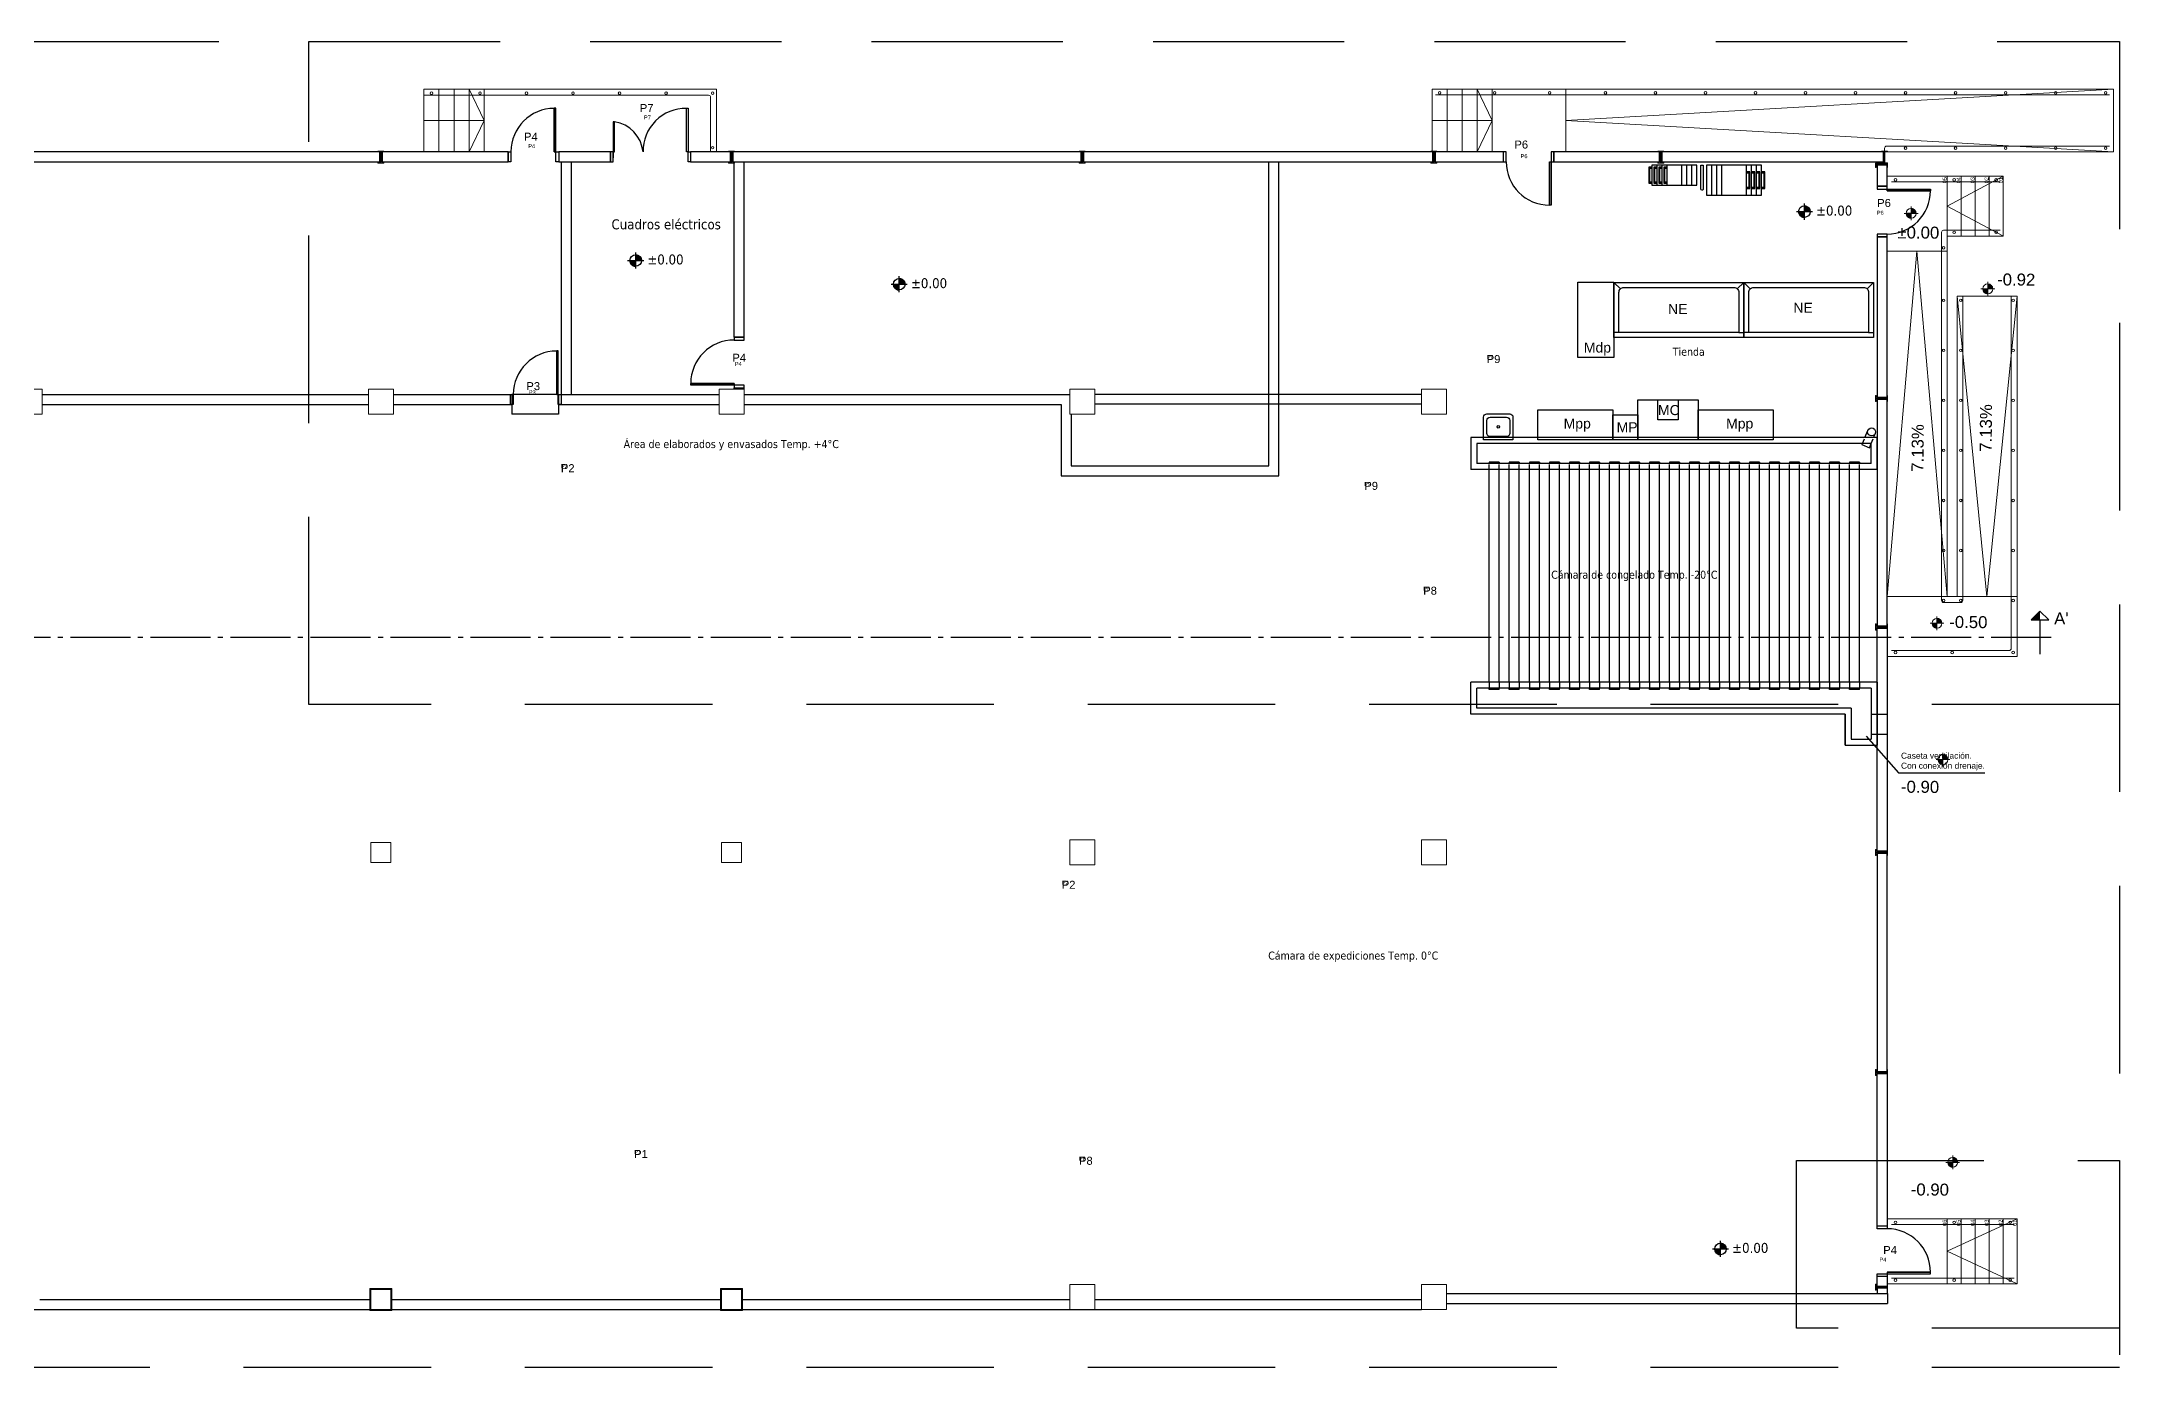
# Model space of a CAD drawing. Header units: metres. Extents: x 335 to 416, y -99 to 49.
# Drawn here: x 374.46 to 416, y -98.77 to -72.27 of the extents above; entities that cross this region are included whole.
import ezdxf

# ---------------------------------------------------------------- set-up
doc = ezdxf.new("R2010")
doc.units = ezdxf.units.M
for name, pattern in [('ACAD_ISO04W100', [30, 24, -3, 0, -3]), ('CONTINUA', [0]), ('HIDDEN', [0.375, 0.25, -0.125]), ('RAYITAS', [0.375, 0.25, -0.125])]:
    doc.linetypes.add(name, pattern=pattern)
for name, color, linetype in [('00.02 TEXTO 2', 8, 'Continuous'), ('00.03 EJES SECCIONES', 2, 'Continuous'), ('05.01 TABIQUERÍA', 8, 'Continuous'), ('05.01 TABIQUERÍA EXISTENTE', 8, 'Continuous'), ('05.01 TABIQUERÍA EXISTENTE A ELIMINAR', 8, 'Continuous'), ('05.02 CERRAMIENTOS ALVEOLARES', 8, 'Continuous'), ('05.02 CERRAMIENTOS BLOQUES', 7, 'Continuous'), ('06.02 PAV ventilacion cámara frio', 7, 'Continuous'), ('07.01 CARPINTERIA', 253, 'Continuous'), ('07.01 CARPINTERIA MEMORIA 1_100', 5, 'Continuous'), ('07.01 CARPINTERIA MEMORIA 1_50', 5, 'Continuous'), ('07.01 CARPINTERIA PANEL MEMORIA 1_100', 150, 'Continuous'), ('07.01 CARPINTERIA PANEL MEMORIA 1_50', 5, 'Continuous'), ('10.02 MOBILIARIO', 4, 'Continuous'), ('10.02 MOBILIARIO TEXTOS', 3, 'Continuous'), ('10.02 SANITARIO', 4, 'Continuous')]:
    doc.layers.add(name, color=color, linetype=linetype)
for name, color, linetype, lineweight in [('01.01 URB. TEXTOS', 5, 'Continuous', 5), ('01.01 URB_RAMPAS', 8, 'Continuous', 5), ('01.01 URBANIZACIÓN', 8, 'Continuous', 5), ('04.01 PILARES', 7, 'Continuous', 5), ('04.01 PILARES EXISTENTE', 7, 'Continuous', 5), ('04.01 PILARES EXISTENTE REFUERZO', 7, 'Continuous', 5)]:
    doc.layers.add(name, color=color, linetype=linetype, lineweight=lineweight)
doc.layers.add('99_NO_IMPRIME', color=7, linetype='Continuous', plot=False)
doc.styles.add('Civilport', font='tahoma.ttf')
doc.styles.get("Standard").update_dxf_attribs({"font": 'arial.ttf'})

# ---------------------------------------------------------------- blocks, each defined once
blk = doc.blocks.new('0ipe0240')
at = {"ltscale": 0.009}
for p, q in [((-0.06, 0.1102), (-0.06, 0.12)), ((-0.06, 0.12), (0.06, 0.12)), ((-0.06, 0.1102), (-0.0151, 0.1102)), ((-0.0031, -0.0982), (-0.0031, 0.0982)), ((-0.0031, 0), (0.0031, 0)), ((0.0031, -0.0982), (0.0031, 0.0982)), ((0.06, 0.1102), (0.0151, 0.1102)), ((0.06, 0.12), (0.06, 0.1102)), ((-0.0151, -0.1102), (-0.06, -0.1102)), ((-0.06, -0.12), (-0.06, -0.1102)), ((0.06, -0.12), (-0.06, -0.12)), ((0.0151, -0.1102), (0.06, -0.1102)), ((0.06, -0.1102), (0.06, -0.12))]:
    blk.add_line(p, q, dxfattribs=at)
for centre, start, end in [((-0.0151, 0.0982), 0, 90), ((0.0151, 0.0982), 90, 180), ((-0.0151, -0.0982), 270, 0), ((0.0151, -0.0982), 180, 270)]:
    blk.add_arc(centre, 0.012, start, end, dxfattribs=at)
blk = doc.blocks.new('0upn0240')
at = {"ltscale": 0.009}
blk.add_line((0, 0), (0.01, 0), dxfattribs=at)
blk.add_lwpolyline([(0, -0.12), (0.085, -0.12), (0.085, -0.118, 0.377869), (0.079, -0.112), (0.021, -0.104, -0.377869), (0.01, -0.091), (0.01, 0.091, -0.377869), (0.021, 0.104), (0.079, 0.112, 0.377869), (0.085, 0.118), (0.085, 0.12), (0, 0.12)], format="xyb", close=True)
blk = doc.blocks.new('*X47')
at = {"color": 0}
for p, q in [((52.73, 222.94), (52.81, 222.94)), ((52.73, 222.94), (52.79, 222.94)), ((52.73, 222.94), (52.76, 222.94)), ((52.73, 222.93), (52.84, 222.93)), ((52.73, 222.93), (52.83, 222.93)), ((52.73, 222.93), (52.82, 222.93)), ((52.73, 222.92), (52.86, 222.92)), ((52.73, 222.92), (52.85, 222.92)), ((52.73, 222.91), (52.88, 222.91)), ((52.73, 222.91), (52.87, 222.91)), ((52.73, 222.91), (52.87, 222.91)), ((52.73, 222.9), (52.9, 222.9)), ((52.73, 222.9), (52.89, 222.9)), ((52.73, 222.9), (52.89, 222.9)), ((52.73, 222.89), (52.91, 222.89)), ((52.73, 222.89), (52.9, 222.89)), ((52.73, 222.88), (52.92, 222.88)), ((52.73, 222.88), (52.92, 222.88)), ((52.73, 222.88), (52.92, 222.88)), ((52.73, 222.87), (52.94, 222.87)), ((52.73, 222.87), (52.93, 222.87)), ((52.73, 222.87), (52.93, 222.87)), ((52.73, 222.86), (52.95, 222.86)), ((52.73, 222.86), (52.94, 222.86)), ((52.73, 222.85), (52.96, 222.85)), ((52.73, 222.85), (52.95, 222.85)), ((52.73, 222.85), (52.95, 222.85)), ((52.73, 222.84), (52.97, 222.84)), ((52.73, 222.84), (52.96, 222.84)), ((52.73, 222.84), (52.96, 222.84)), ((52.73, 222.83), (52.97, 222.83)), ((52.73, 222.83), (52.97, 222.83)), ((52.73, 222.82), (52.98, 222.82)), ((52.73, 222.82), (52.98, 222.82)), ((52.73, 222.82), (52.97, 222.82)), ((52.73, 222.81), (52.99, 222.81)), ((52.73, 222.81), (52.98, 222.81)), ((52.73, 222.81), (52.98, 222.81)), ((52.73, 222.8), (52.99, 222.8)), ((52.73, 222.8), (52.99, 222.8)), ((52.73, 222.79), (52.99, 222.79)), ((52.73, 222.79), (53, 222.79)), ((52.73, 222.79), (53, 222.79)), ((52.73, 222.78), (53, 222.78)), ((52.73, 222.78), (53, 222.78)), ((52.73, 222.78), (53, 222.78)), ((52.73, 222.77), (53.01, 222.77)), ((52.73, 222.77), (53.01, 222.77)), ((52.73, 222.76), (53.01, 222.76)), ((52.73, 222.76), (53.01, 222.76)), ((52.73, 222.76), (53.01, 222.76)), ((52.73, 222.75), (53.01, 222.75)), ((52.73, 222.75), (53.01, 222.75)), ((52.73, 222.75), (53.02, 222.75)), ((52.73, 222.74), (53.02, 222.74)), ((52.73, 222.74), (53.02, 222.74)), ((52.73, 222.74), (53.02, 222.74)), ((52.73, 222.73), (53.02, 222.73)), ((52.73, 222.73), (53.02, 222.73)), ((52.73, 222.72), (53.02, 222.72)), ((52.73, 222.72), (53.02, 222.72)), ((52.73, 222.72), (53.02, 222.72)), ((52.73, 222.71), (53.03, 222.71)), ((52.73, 222.71), (53.03, 222.71)), ((52.73, 222.71), (53.03, 222.71)), ((52.73, 222.7), (53.03, 222.7)), ((52.73, 222.7), (53.03, 222.7)), ((52.73, 222.69), (53.03, 222.69)), ((52.73, 222.69), (53.03, 222.69)), ((52.73, 222.69), (53.03, 222.69)), ((52.73, 222.68), (53.03, 222.68)), ((52.73, 222.68), (53.03, 222.68)), ((52.73, 222.68), (53.03, 222.68)), ((52.73, 222.67), (53.03, 222.67)), ((52.73, 222.67), (53.03, 222.67)), ((52.73, 222.66), (53.03, 222.66)), ((52.73, 222.66), (53.03, 222.66)), ((52.73, 222.66), (53.03, 222.66)), ((52.73, 222.65), (53.03, 222.65)), ((52.73, 222.65), (53.03, 222.65))]:
    blk.add_line(p, q, dxfattribs=at)
blk = doc.blocks.new('*X48')
at = {"color": 0}
for p, q in [((52.43, 222.65), (52.73, 222.65)), ((52.43, 222.64), (52.73, 222.64)), ((52.43, 222.64), (52.73, 222.64)), ((52.43, 222.63), (52.73, 222.63)), ((52.43, 222.63), (52.73, 222.63)), ((52.43, 222.63), (52.73, 222.63)), ((52.43, 222.62), (52.73, 222.62)), ((52.43, 222.62), (52.73, 222.62)), ((52.43, 222.62), (52.73, 222.62)), ((52.43, 222.61), (52.73, 222.61)), ((52.44, 222.61), (52.73, 222.61)), ((52.44, 222.6), (52.73, 222.6)), ((52.44, 222.6), (52.73, 222.6)), ((52.44, 222.6), (52.73, 222.6)), ((52.44, 222.59), (52.73, 222.59)), ((52.44, 222.59), (52.73, 222.59)), ((52.44, 222.59), (52.73, 222.59)), ((52.44, 222.58), (52.73, 222.58)), ((52.44, 222.58), (52.73, 222.58)), ((52.44, 222.57), (52.73, 222.57)), ((52.44, 222.57), (52.73, 222.57)), ((52.44, 222.57), (52.73, 222.57)), ((52.44, 222.56), (52.73, 222.56)), ((52.45, 222.56), (52.73, 222.56)), ((52.45, 222.56), (52.73, 222.56)), ((52.45, 222.55), (52.73, 222.55)), ((52.45, 222.55), (52.73, 222.55)), ((52.45, 222.54), (52.73, 222.54)), ((52.45, 222.54), (52.73, 222.54)), ((52.45, 222.54), (52.73, 222.54)), ((52.46, 222.53), (52.73, 222.53)), ((52.46, 222.53), (52.73, 222.53)), ((52.46, 222.53), (52.73, 222.53)), ((52.46, 222.52), (52.73, 222.52)), ((52.46, 222.52), (52.73, 222.52)), ((52.46, 222.51), (52.73, 222.51)), ((52.47, 222.51), (52.73, 222.51)), ((52.47, 222.51), (52.73, 222.51)), ((52.47, 222.5), (52.73, 222.5)), ((52.47, 222.5), (52.73, 222.5)), ((52.47, 222.5), (52.73, 222.5)), ((52.48, 222.49), (52.73, 222.49)), ((52.48, 222.49), (52.73, 222.49)), ((52.48, 222.48), (52.73, 222.48)), ((52.48, 222.48), (52.73, 222.48)), ((52.49, 222.48), (52.73, 222.48)), ((52.49, 222.47), (52.73, 222.47)), ((52.49, 222.47), (52.73, 222.47)), ((52.49, 222.47), (52.73, 222.47)), ((52.5, 222.46), (52.73, 222.46)), ((52.5, 222.46), (52.73, 222.46)), ((52.5, 222.45), (52.73, 222.45)), ((52.51, 222.45), (52.73, 222.45)), ((52.51, 222.45), (52.73, 222.45)), ((52.51, 222.44), (52.73, 222.44)), ((52.52, 222.44), (52.73, 222.44)), ((52.52, 222.44), (52.73, 222.44)), ((52.52, 222.43), (52.73, 222.43)), ((52.53, 222.43), (52.73, 222.43)), ((52.53, 222.42), (52.73, 222.42)), ((52.54, 222.42), (52.73, 222.42)), ((52.54, 222.42), (52.73, 222.42)), ((52.55, 222.41), (52.73, 222.41)), ((52.55, 222.41), (52.73, 222.41)), ((52.56, 222.41), (52.73, 222.41)), ((52.56, 222.4), (52.73, 222.4)), ((52.57, 222.4), (52.73, 222.4)), ((52.57, 222.39), (52.73, 222.39)), ((52.58, 222.39), (52.73, 222.39)), ((52.58, 222.39), (52.73, 222.39)), ((52.59, 222.38), (52.73, 222.38)), ((52.6, 222.38), (52.73, 222.38)), ((52.61, 222.38), (52.73, 222.38)), ((52.61, 222.37), (52.73, 222.37)), ((52.62, 222.37), (52.73, 222.37)), ((52.63, 222.36), (52.73, 222.36)), ((52.64, 222.36), (52.73, 222.36)), ((52.66, 222.36), (52.73, 222.36)), ((52.67, 222.35), (52.73, 222.35)), ((52.7, 222.35), (52.73, 222.35))]:
    blk.add_line(p, q, dxfattribs=at)
blk = doc.blocks.new('1VAR050')
at = {"color": 5}
for p, q in [((-0.092, 0), (0.092, 0)), ((0, -0.092), (0, 0.092))]:
    blk.add_line(p, q, dxfattribs=at)
at = {"color": 4}
blk.add_circle((0, 0), 0.0659, dxfattribs=at)
at = {"color": 4, "xscale": 0.2196586506528888, "yscale": 0.2196586506528888, "zscale": 0.2196586506528888}
for name in ['*X47', '*X48']:
    blk.add_blockref(name, (-11.583, -48.906), dxfattribs=at)
blk = doc.blocks.new('nevera expositor')
at = {"ltscale": 0.01}
for p, q in [((4459.302, -981.954), (4459.172, -981.825)), ((4461.639, -981.954), (4461.768, -981.825)), ((4459.272, -982.828), (4459.172, -982.828)), ((4461.668, -982.828), (4461.768, -982.828))]:
    blk.add_line(p, q, dxfattribs=at)
blk.add_lwpolyline([(4459.172, -981.825), (4461.768, -981.825), (4461.768, -982.928), (4459.172, -982.928)], close=True, dxfattribs=at)
blk.add_lwpolyline([(4459.372, -981.925), (4461.568, -981.925, -0.414214), (4461.668, -982.025), (4461.668, -982.828), (4459.272, -982.828), (4459.272, -982.025, -0.414214)], format="xyb", close=True, dxfattribs=at)
blk = doc.blocks.new('lavabo tienda')
for points in [[(4414.493, -959.953), (4414.493, -959.498, -0.414214), (4414.558, -959.433), (4415.013, -959.433, -0.414214), (4415.078, -959.498), (4415.078, -959.953)], [(4414.558, -959.823), (4414.558, -959.563, -0.414214), (4414.623, -959.498), (4414.948, -959.498, -0.414214), (4415.013, -959.563), (4415.013, -959.823, -0.414214), (4414.948, -959.888), (4414.623, -959.888, -0.414214)]]:
    blk.add_lwpolyline(points, format="xyb", close=True)
at = {"ltscale": 0.01}
blk.add_circle((4414.786, -959.693), 0.026, dxfattribs=at)
blk = doc.blocks.new('FLECHA_EJES')
at = {"layer": '00.03 EJES SECCIONES', "linetype": 'ACAD_ISO04W100', "ltscale": 0.05}
for p, q in [((-0.174, 0.341), (0, 0.515)), ((0, 0.515), (0.174, 0.341)), ((-0.174, 0.341), (0.174, 0.341)), ((0, 0.341), (0, -0.341))]:
    blk.add_line(p, q, dxfattribs=at)
blk.add_solid([(-0.174, 0.341), (0, 0.341), (0, 0.515)], dxfattribs=at)

msp = doc.modelspace()

# ---------------------------------------------------------------- linework, layer by layer
at = {"layer": '00.03 EJES SECCIONES', "linetype": 'ACAD_ISO04W100', "ltscale": 0.05}
msp.add_lwpolyline([(335.04, -84.173), (414.755, -84.173)], dxfattribs=at)
at = {"layer": '01.01 URB_RAMPAS'}
for p, q in [((382.109, -73.223), (382.109, -74.473)), ((382.109, -73.223), (387.959, -73.223)), ((382.409, -73.223), (382.409, -74.473)), ((382.709, -73.223), (382.709, -74.473)), ((383.009, -73.223), (383.009, -74.473)), ((383.309, -73.223), (383.309, -74.473)), ((387.959, -74.473), (387.959, -73.223)), ((402.262, -73.223), (402.262, -74.463)), ((402.262, -73.223), (404.662, -73.223)), ((402.562, -73.223), (402.562, -74.473)), ((402.862, -73.223), (402.862, -74.473)), ((403.162, -73.223), (403.162, -74.473)), ((403.462, -73.223), (403.462, -74.473)), ((415.885, -73.223), (404.662, -73.223)), ((415.885, -74.473), (415.885, -73.223)), ((411.359, -74.963), (413.679, -74.963)), ((412.559, -74.963), (412.559, -76.163)), ((412.559, -75.563), (413.679, -74.963)), ((412.839, -74.963), (412.839, -76.163)), ((413.119, -74.963), (413.119, -76.163)), ((413.399, -74.963), (413.399, -76.163)), ((413.679, -74.963), (413.679, -76.155)), ((412.559, -75.563), (413.671, -76.155)), ((412.559, -76.163), (413.671, -76.163)), ((412.559, -76.463), (412.559, -76.163)), ((411.359, -76.463), (412.551, -76.463)), ((411.955, -76.463), (411.359, -83.363)), ((412.559, -83.363), (411.955, -76.463)), ((412.559, -76.471), (412.559, -83.363)), ((412.759, -77.363), (413.959, -77.363)), ((412.759, -77.363), (412.759, -83.363)), ((413.355, -83.363), (412.759, -77.363)), ((413.959, -77.363), (413.355, -83.363)), ((413.959, -77.363), (413.959, -84.563)), ((411.359, -83.363), (412.559, -83.363)), ((412.559, -83.363), (412.759, -83.363)), ((412.759, -83.363), (413.959, -83.363)), ((411.359, -84.563), (413.959, -84.563)), ((413.959, -95.802), (411.359, -95.802)), ((412.559, -97.102), (412.559, -95.802)), ((412.559, -96.452), (413.959, -95.802)), ((412.839, -97.102), (412.839, -95.802)), ((413.119, -97.102), (413.119, -95.802)), ((413.399, -97.102), (413.399, -95.802)), ((413.679, -97.102), (413.679, -95.802)), ((413.959, -97.102), (413.959, -95.802)), ((412.559, -96.452), (413.959, -97.102)), ((413.959, -97.102), (411.359, -97.102))]:
    msp.add_line(p, q, dxfattribs=at)
for points in [[(382.109, -73.848), (383.309, -73.848), (383.009, -73.223)], [(402.262, -73.848), (403.462, -73.848), (403.162, -73.223)], [(404.935, -74.473), (404.935, -73.223)], [(415.885, -73.223), (404.935, -73.848), (415.885, -74.473)], [(382.109, -73.848), (383.309, -73.848), (383.009, -74.473)], [(402.262, -73.848), (403.462, -73.848), (403.162, -74.473)], [(411.349, -74.473), (415.885, -74.473)]]:
    msp.add_lwpolyline(points, dxfattribs=at)
msp.add_lwpolyline([(415.885, -74.473), (415.885, -74.473)], close=True, dxfattribs=at)
for centre, start, end in [((413.671, -76.155), 270, 0.0001), ((412.551, -76.471), 0, 90)]:
    msp.add_arc(centre, 0.008, start, end, dxfattribs=at)
at = {"layer": '01.01 URBANIZACIÓN'}
msp.add_line((412.559, -76.163), (412.839, -76.163), dxfattribs=at)
for points in [[(382.109, -73.343), (387.799, -73.343, -0.414214), (387.839, -73.383), (387.839, -74.473)], [(411.309, -74.463), (411.309, -74.401, -0.414214), (411.349, -74.361), (415.807, -74.361)], [(413.619, -76.043), (412.487, -76.043, 0.414214), (412.447, -76.083), (412.447, -83.443, 0.414214), (412.487, -83.483), (412.831, -83.483, 0.414214), (412.871, -83.443), (412.871, -77.363)], [(411.447, -84.443), (413.799, -84.443, 0.414214), (413.839, -84.403), (413.839, -77.363)]]:
    msp.add_lwpolyline(points, format="xyb", dxfattribs=at)
for points in [[(402.332, -73.335), (415.807, -73.335)], [(411.447, -75.075), (413.619, -75.075)], [(411.447, -95.914), (413.899, -95.914)], [(411.447, -96.99), (413.899, -96.99)]]:
    msp.add_lwpolyline(points, dxfattribs=at)
for centre in [(382.259, -73.303), (383.229, -73.303), (384.159, -73.303), (385.089, -73.303), (386.019, -73.303), (386.949, -73.303), (387.879, -73.303), (402.412, -73.295), (403.512, -73.295), (404.612, -73.295), (405.727, -73.295), (406.727, -73.295), (407.727, -73.295), (408.727, -73.295), (409.727, -73.295), (410.727, -73.295), (411.727, -73.295), (412.727, -73.295), (413.727, -73.295), (414.727, -73.295), (415.727, -73.295), (387.879, -74.393), (411.727, -74.401), (412.727, -74.401), (413.727, -74.401), (414.727, -74.401), (415.727, -74.401), (411.527, -75.035), (412.699, -75.035), (413.539, -75.035), (412.487, -76.393), (412.699, -76.083), (413.539, -76.083), (412.487, -77.443), (412.831, -77.443), (413.879, -77.443), (412.487, -78.443), (412.831, -78.443), (413.879, -78.443), (412.487, -79.443), (412.831, -79.443), (413.879, -79.443), (412.487, -80.443), (412.831, -80.443), (413.879, -80.443), (412.487, -81.443), (412.831, -81.443), (413.879, -81.443), (412.487, -82.443), (412.831, -82.443), (413.879, -82.443), (412.487, -83.443), (412.831, -83.443), (413.879, -83.443), (411.527, -84.483), (412.659, -84.483), (413.879, -84.483), (411.527, -95.874), (412.699, -95.874), (413.819, -95.874), (411.527, -97.03), (412.699, -97.03), (413.819, -97.03)]:
    msp.add_circle(centre, 0.025, dxfattribs=at)
at = {"layer": '04.01 PILARES EXISTENTE'}
for points in [[(373.979, -79.218), (374.479, -79.218), (374.479, -79.718), (373.979, -79.718)], [(380.999, -79.218), (381.499, -79.218), (381.499, -79.718), (380.999, -79.718)], [(388.009, -79.218), (388.509, -79.218), (388.509, -79.718), (388.009, -79.718)], [(388.009, -79.218), (388.509, -79.218), (388.509, -79.718), (388.009, -79.718)], [(388.009, -79.218), (388.509, -79.218), (388.509, -79.718), (388.009, -79.718)], [(395.019, -79.218), (395.519, -79.218), (395.519, -79.718), (395.019, -79.718)], [(402.049, -79.218), (402.549, -79.218), (402.549, -79.718), (402.049, -79.718)], [(381.049, -88.278), (381.449, -88.278), (381.449, -88.678), (381.049, -88.678)], [(388.059, -88.278), (388.459, -88.278), (388.459, -88.678), (388.059, -88.678)], [(402.049, -88.228), (402.549, -88.228), (402.549, -88.728), (402.049, -88.728)], [(395.019, -97.118), (395.519, -97.118), (395.519, -97.618), (395.019, -97.618)], [(402.049, -97.118), (402.549, -97.118), (402.549, -97.618), (402.049, -97.618)], [(381.049, -97.218), (381.449, -97.218), (381.449, -97.618), (381.049, -97.618)], [(388.059, -97.218), (388.459, -97.218), (388.459, -97.618), (388.059, -97.618)]]:
    msp.add_lwpolyline(points, close=True, dxfattribs=at)
msp.add_lwpolyline([(395.019, -88.728), (395.019, -88.228), (395.519, -88.228), (395.519, -88.728), (395.019, -88.728)], dxfattribs=at)
at = {"layer": '04.01 PILARES EXISTENTE REFUERZO'}
for points in [[(381.029, -97.198), (381.469, -97.198), (381.469, -97.638), (381.029, -97.638)], [(388.039, -97.198), (388.479, -97.198), (388.479, -97.638), (388.039, -97.638)], [(381.039, -97.208), (381.459, -97.208), (381.459, -97.628), (381.039, -97.628)], [(388.049, -97.208), (388.469, -97.208), (388.469, -97.628), (388.049, -97.628)]]:
    msp.add_lwpolyline(points, close=True, dxfattribs=at)
at = {"layer": '05.01 TABIQUERÍA'}
for p, q in [((384.859, -79.323), (384.859, -74.673)), ((385.059, -79.323), (385.059, -74.673)), ((388.309, -78.181), (388.309, -74.703)), ((388.509, -78.181), (388.509, -74.673)), ((398.998, -80.754), (398.998, -74.673)), ((399.198, -80.954), (399.198, -74.673)), ((388.309, -79.218), (388.309, -79.192)), ((388.509, -79.218), (388.509, -79.192)), ((394.849, -79.523), (394.849, -80.954)), ((395.049, -79.718), (395.049, -80.754)), ((394.849, -80.954), (399.198, -80.954)), ((394.849, -80.954), (399.198, -80.954)), ((395.049, -80.754), (398.998, -80.754))]:
    msp.add_line(p, q, dxfattribs=at)
at = {"layer": '05.01 TABIQUERÍA EXISTENTE'}
for p, q in [((374.479, -79.323), (380.999, -79.323)), ((381.499, -79.323), (383.865, -79.323)), ((384.798, -79.323), (388.009, -79.323)), ((388.509, -79.323), (395.019, -79.323)), ((374.479, -79.523), (380.999, -79.523)), ((381.499, -79.523), (383.865, -79.523)), ((384.798, -79.523), (388.009, -79.523)), ((388.509, -79.523), (394.849, -79.523)), ((374.429, -97.418), (381.049, -97.418)), ((381.449, -97.418), (388.059, -97.418)), ((388.459, -97.418), (395.019, -97.418)), ((402.549, -97.293), (411.369, -97.293)), ((402.549, -97.493), (411.369, -97.493)), ((411.369, -97.293), (411.369, -97.493)), ((360.489, -97.618), (395.019, -97.618))]:
    msp.add_line(p, q, dxfattribs=at)
at = {"layer": '05.01 TABIQUERÍA EXISTENTE A ELIMINAR'}
for p, q in [((383.865, -79.318), (383.865, -79.718)), ((383.865, -79.318), (384.798, -79.318)), ((384.798, -79.318), (384.798, -79.718)), ((395.519, -79.318), (402.049, -79.318)), ((384.798, -79.718), (383.865, -79.718)), ((402.049, -79.518), (395.519, -79.518)), ((395.519, -97.418), (402.049, -97.418)), ((395.019, -97.618), (402.049, -97.618))]:
    msp.add_line(p, q, dxfattribs=at)
at = {"layer": '05.02 CERRAMIENTOS ALVEOLARES'}
for p, q in [((403.686, -74.473), (403.686, -74.673)), ((404.697, -74.473), (404.697, -74.675)), ((411.159, -97.183), (411.159, -97.293)), ((411.359, -97.183), (411.359, -97.293))]:
    msp.add_line(p, q, dxfattribs=at)
for points in [[(381.226, -74.473), (374.251, -74.473), (374.251, -74.673), (381.226, -74.673)], [(385.838, -74.473), (384.803, -74.473), (384.803, -74.673), (385.838, -74.673)], [(387.438, -74.473), (387.438, -74.673), (388.236, -74.673), (388.236, -74.473)], [(395.246, -74.473), (388.281, -74.473), (388.281, -74.673), (395.246, -74.673)], [(402.276, -74.473), (395.291, -74.473), (395.291, -74.673), (402.276, -74.673)], [(411.286, -74.473), (406.856, -74.473), (406.856, -74.673), (411.286, -74.673)], [(411.359, -75.163), (411.359, -74.738), (411.159, -74.738), (411.159, -75.163)], [(411.359, -76.175), (411.159, -76.175), (411.159, -79.38), (411.359, -79.38)], [(411.159, -79.426), (411.159, -83.95), (411.359, -83.95), (411.359, -79.426)], [(411.159, -88.455), (411.159, -83.996), (411.359, -83.996), (411.359, -88.455)], [(411.159, -88.501), (411.159, -92.855), (411.359, -92.855), (411.359, -88.501)]]:
    msp.add_lwpolyline(points, close=True, dxfattribs=at)
for points in [[(383.791, -74.473), (381.276, -74.473), (381.276, -74.673), (383.791, -74.673)], [(383.791, -74.473), (383.791, -74.673)], [(383.791, -74.473), (383.791, -74.673)], [(403.686, -74.473), (402.321, -74.473), (402.321, -74.673), (403.686, -74.673)], [(404.697, -74.673), (406.811, -74.673), (406.811, -74.473), (404.697, -74.473)], [(388.309, -78.181), (388.509, -78.181)], [(388.309, -78.181), (388.509, -78.181)], [(411.159, -95.946), (411.159, -92.901), (411.359, -92.901), (411.359, -95.946)], [(411.359, -96.958), (411.359, -97.153), (411.159, -97.153), (411.159, -96.958)], [(411.159, -97.183), (411.359, -97.183)], [(411.159, -97.205), (411.159, -97.293)]]:
    msp.add_lwpolyline(points, dxfattribs=at)
at = {"layer": '05.02 CERRAMIENTOS BLOQUES'}
msp.add_line((388.309, -74.693), (388.309, -74.673), dxfattribs=at)
at = {"layer": '06.02 PAV ventilacion cámara frio'}
for p, q in [((410.916, -80.184), (410.975, -80.043)), ((411.089, -80.184), (411.123, -80.105)), ((410.856, -80.327), (410.865, -80.304)), ((410.856, -80.327), (411.003, -80.389)), ((411.003, -80.389), (411.039, -80.304)), ((411.039, -80.704), (411.039, -80.304)), ((411.039, -80.704), (411.039, -80.304)), ((411.159, -80.824), (411.159, -80.184)), ((411.159, -85.078), (411.159, -86.337)), ((411.039, -85.198), (411.039, -85.598)), ((410.519, -85.718), (410.519, -86.337)), ((410.639, -85.598), (410.639, -86.217)), ((411.039, -85.598), (411.039, -86.217)), ((411.039, -85.717), (411.359, -85.717)), ((410.519, -86.337), (411.159, -86.337)), ((410.639, -86.217), (411.039, -86.217)), ((411.039, -86.117), (411.359, -86.117))]:
    msp.add_line(p, q, dxfattribs=at)
at = {"layer": '06.02 PAV ventilacion cámara frio', "linetype": 'CONTINUA'}
for p, q in [((403.036, -80.184), (403.036, -80.824)), ((411.159, -80.184), (403.036, -80.184)), ((411.039, -80.304), (403.156, -80.304)), ((403.156, -80.304), (403.156, -80.704)), ((411.159, -80.824), (403.036, -80.824)), ((411.039, -80.704), (403.156, -80.704)), ((403.406, -80.679), (403.406, -80.704)), ((403.606, -80.679), (403.406, -80.679)), ((403.406, -85.078), (403.406, -80.824)), ((403.606, -80.679), (403.606, -80.704)), ((403.606, -85.078), (403.606, -80.824)), ((403.806, -80.679), (403.806, -80.704)), ((404.006, -80.679), (403.806, -80.679)), ((403.806, -85.078), (403.806, -80.824)), ((404.006, -80.679), (404.006, -80.704)), ((404.006, -85.078), (404.006, -80.824)), ((404.206, -80.679), (404.206, -80.704)), ((404.406, -80.679), (404.206, -80.679)), ((404.206, -85.078), (404.206, -80.824)), ((404.406, -80.679), (404.406, -80.704)), ((404.406, -85.078), (404.406, -80.824)), ((404.606, -80.679), (404.606, -80.704)), ((404.806, -80.679), (404.606, -80.679)), ((404.606, -85.078), (404.606, -80.824)), ((404.806, -80.679), (404.806, -80.704)), ((404.806, -85.078), (404.806, -80.824)), ((405.006, -80.679), (405.006, -80.704)), ((405.206, -80.679), (405.006, -80.679)), ((405.006, -85.078), (405.006, -80.824)), ((405.206, -80.679), (405.206, -80.704)), ((405.206, -85.078), (405.206, -80.824)), ((405.406, -80.679), (405.406, -80.704)), ((405.606, -80.679), (405.406, -80.679)), ((405.406, -85.078), (405.406, -80.824)), ((405.606, -80.679), (405.606, -80.704)), ((405.606, -85.078), (405.606, -80.824)), ((405.806, -80.679), (405.806, -80.704)), ((406.006, -80.679), (405.806, -80.679)), ((405.806, -85.078), (405.806, -80.824)), ((406.006, -80.679), (406.006, -80.704)), ((406.006, -85.078), (406.006, -80.824)), ((406.206, -80.679), (406.206, -80.704)), ((406.406, -80.679), (406.206, -80.679)), ((406.206, -85.078), (406.206, -80.824)), ((406.406, -80.679), (406.406, -80.704)), ((406.406, -85.078), (406.406, -80.824)), ((406.606, -80.679), (406.606, -80.704)), ((406.806, -80.679), (406.606, -80.679)), ((406.606, -85.078), (406.606, -80.824)), ((406.806, -80.679), (406.806, -80.704)), ((406.806, -85.078), (406.806, -80.824)), ((407.006, -80.679), (407.006, -80.704)), ((407.206, -80.679), (407.006, -80.679)), ((407.006, -85.078), (407.006, -80.824)), ((407.206, -80.679), (407.206, -80.704)), ((407.206, -85.078), (407.206, -80.824)), ((407.406, -80.679), (407.406, -80.704)), ((407.606, -80.679), (407.406, -80.679)), ((407.406, -85.078), (407.406, -80.824)), ((407.606, -80.679), (407.606, -80.704)), ((407.606, -85.078), (407.606, -80.824)), ((407.806, -80.679), (407.806, -80.704)), ((408.006, -80.679), (407.806, -80.679)), ((407.806, -85.078), (407.806, -80.824)), ((408.006, -80.679), (408.006, -80.704)), ((408.006, -85.078), (408.006, -80.824)), ((408.206, -80.679), (408.206, -80.704)), ((408.406, -80.679), (408.206, -80.679)), ((408.206, -85.078), (408.206, -80.824)), ((408.406, -80.679), (408.406, -80.704)), ((408.406, -85.078), (408.406, -80.824)), ((408.606, -80.679), (408.606, -80.704)), ((408.806, -80.679), (408.606, -80.679)), ((408.606, -85.078), (408.606, -80.824)), ((408.806, -80.679), (408.806, -80.704)), ((408.806, -85.078), (408.806, -80.824)), ((409.006, -80.679), (409.006, -80.704)), ((409.206, -80.679), (409.006, -80.679)), ((409.006, -85.078), (409.006, -80.824)), ((409.206, -80.679), (409.206, -80.704)), ((409.206, -85.078), (409.206, -80.824)), ((409.406, -80.679), (409.406, -80.704)), ((409.606, -80.679), (409.406, -80.679)), ((409.406, -85.078), (409.406, -80.824)), ((409.606, -80.679), (409.606, -80.704)), ((409.606, -85.078), (409.606, -80.824)), ((409.806, -80.679), (409.806, -80.704)), ((410.006, -80.679), (409.806, -80.679)), ((409.806, -85.078), (409.806, -80.824)), ((410.006, -80.679), (410.006, -80.704)), ((410.006, -85.078), (410.006, -80.824)), ((410.206, -80.679), (410.206, -80.704)), ((410.406, -80.679), (410.206, -80.679)), ((410.206, -85.078), (410.206, -80.824)), ((410.406, -80.679), (410.406, -80.704)), ((410.406, -85.078), (410.406, -80.824)), ((410.606, -80.679), (410.606, -80.704)), ((410.806, -80.679), (410.606, -80.679)), ((410.606, -85.078), (410.606, -80.824)), ((410.806, -80.679), (410.806, -80.704)), ((410.806, -85.078), (410.806, -80.824)), ((411.159, -85.078), (403.036, -85.078)), ((403.036, -85.718), (403.036, -85.078)), ((411.039, -85.198), (403.156, -85.198)), ((403.156, -85.598), (403.156, -85.198)), ((403.406, -85.223), (403.406, -85.198)), ((403.606, -85.223), (403.406, -85.223)), ((403.606, -85.223), (403.606, -85.198)), ((403.806, -85.223), (403.806, -85.198)), ((404.006, -85.223), (403.806, -85.223)), ((404.006, -85.223), (404.006, -85.198)), ((404.206, -85.223), (404.206, -85.198)), ((404.406, -85.223), (404.206, -85.223)), ((404.406, -85.223), (404.406, -85.198)), ((404.606, -85.223), (404.606, -85.198)), ((404.806, -85.223), (404.606, -85.223)), ((404.806, -85.223), (404.806, -85.198)), ((405.006, -85.223), (405.006, -85.198)), ((405.206, -85.223), (405.006, -85.223)), ((405.206, -85.223), (405.206, -85.198)), ((405.406, -85.223), (405.406, -85.198)), ((405.606, -85.223), (405.406, -85.223)), ((405.606, -85.223), (405.606, -85.198)), ((405.806, -85.223), (405.806, -85.198)), ((406.006, -85.223), (405.806, -85.223)), ((406.006, -85.223), (406.006, -85.198)), ((406.206, -85.223), (406.206, -85.198)), ((406.406, -85.223), (406.206, -85.223)), ((406.406, -85.223), (406.406, -85.198)), ((406.606, -85.223), (406.606, -85.198)), ((406.806, -85.223), (406.606, -85.223)), ((406.806, -85.223), (406.806, -85.198)), ((407.006, -85.223), (407.006, -85.198)), ((407.206, -85.223), (407.006, -85.223)), ((407.206, -85.223), (407.206, -85.198)), ((407.406, -85.223), (407.406, -85.198)), ((407.606, -85.223), (407.406, -85.223)), ((407.606, -85.223), (407.606, -85.198)), ((407.806, -85.223), (407.806, -85.198)), ((408.006, -85.223), (407.806, -85.223)), ((408.006, -85.223), (408.006, -85.198)), ((408.206, -85.223), (408.206, -85.198)), ((408.406, -85.223), (408.206, -85.223)), ((408.406, -85.223), (408.406, -85.198)), ((408.606, -85.223), (408.606, -85.198)), ((408.806, -85.223), (408.606, -85.223)), ((408.806, -85.223), (408.806, -85.198)), ((409.006, -85.223), (409.006, -85.198)), ((409.206, -85.223), (409.006, -85.223)), ((409.206, -85.223), (409.206, -85.198)), ((409.406, -85.223), (409.406, -85.198)), ((409.606, -85.223), (409.406, -85.223)), ((409.606, -85.223), (409.606, -85.198)), ((409.806, -85.223), (409.806, -85.198)), ((410.006, -85.223), (409.806, -85.223)), ((410.006, -85.223), (410.006, -85.198)), ((410.206, -85.223), (410.206, -85.198)), ((410.406, -85.223), (410.206, -85.223)), ((410.406, -85.223), (410.406, -85.198)), ((410.606, -85.223), (410.606, -85.198)), ((410.806, -85.223), (410.606, -85.223)), ((410.806, -85.223), (410.806, -85.198)), ((410.519, -85.718), (403.036, -85.718)), ((410.639, -85.598), (403.156, -85.598)), ((410.519, -86.337), (410.519, -85.718)), ((410.519, -86.337), (411.159, -86.337)), ((410.938, -86.157), (411.586, -86.888)), ((411.586, -86.888), (413.31, -86.888))]:
    msp.add_line(p, q, dxfattribs=at)
at = {"layer": '06.02 PAV ventilacion cámara frio', "linetype": 'RAYITAS', "ltscale": 0.1}
for p, q in [((410.865, -80.304), (410.916, -80.184)), ((411.039, -80.304), (411.089, -80.184)), ((403.406, -80.824), (403.406, -80.704)), ((403.606, -80.824), (403.606, -80.704)), ((403.806, -80.824), (403.806, -80.704)), ((404.006, -80.824), (404.006, -80.704)), ((404.206, -80.824), (404.206, -80.704)), ((404.406, -80.824), (404.406, -80.704)), ((404.606, -80.824), (404.606, -80.704)), ((404.806, -80.824), (404.806, -80.704)), ((405.006, -80.824), (405.006, -80.704)), ((405.206, -80.824), (405.206, -80.704)), ((405.406, -80.824), (405.406, -80.704)), ((405.606, -80.824), (405.606, -80.704)), ((405.806, -80.824), (405.806, -80.704)), ((406.006, -80.824), (406.006, -80.704)), ((406.206, -80.824), (406.206, -80.704)), ((406.406, -80.824), (406.406, -80.704)), ((406.606, -80.824), (406.606, -80.704)), ((406.806, -80.824), (406.806, -80.704)), ((407.006, -80.824), (407.006, -80.704)), ((407.206, -80.824), (407.206, -80.704)), ((407.406, -80.824), (407.406, -80.704)), ((407.606, -80.824), (407.606, -80.704)), ((407.806, -80.824), (407.806, -80.704)), ((408.006, -80.824), (408.006, -80.704)), ((408.206, -80.824), (408.206, -80.704)), ((408.406, -80.824), (408.406, -80.704)), ((408.606, -80.824), (408.606, -80.704)), ((408.806, -80.824), (408.806, -80.704)), ((409.006, -80.824), (409.006, -80.704)), ((409.206, -80.824), (409.206, -80.704)), ((409.406, -80.824), (409.406, -80.704)), ((409.606, -80.824), (409.606, -80.704)), ((409.806, -80.824), (409.806, -80.704)), ((410.006, -80.824), (410.006, -80.704)), ((410.206, -80.824), (410.206, -80.704)), ((410.406, -80.824), (410.406, -80.704)), ((410.606, -80.824), (410.606, -80.704)), ((410.806, -80.824), (410.806, -80.704)), ((403.406, -85.078), (403.406, -85.198)), ((403.606, -85.078), (403.606, -85.198)), ((403.806, -85.078), (403.806, -85.198)), ((404.006, -85.078), (404.006, -85.198)), ((404.206, -85.078), (404.206, -85.198)), ((404.406, -85.078), (404.406, -85.198)), ((404.606, -85.078), (404.606, -85.198)), ((404.806, -85.078), (404.806, -85.198)), ((405.006, -85.078), (405.006, -85.198)), ((405.206, -85.078), (405.206, -85.198)), ((405.406, -85.078), (405.406, -85.198)), ((405.606, -85.078), (405.606, -85.198)), ((405.806, -85.078), (405.806, -85.198)), ((406.006, -85.078), (406.006, -85.198)), ((406.206, -85.078), (406.206, -85.198)), ((406.406, -85.078), (406.406, -85.198)), ((406.606, -85.078), (406.606, -85.198)), ((406.806, -85.078), (406.806, -85.198)), ((407.006, -85.078), (407.006, -85.198)), ((407.206, -85.078), (407.206, -85.198)), ((407.406, -85.078), (407.406, -85.198)), ((407.606, -85.078), (407.606, -85.198)), ((407.806, -85.078), (407.806, -85.198)), ((408.006, -85.078), (408.006, -85.198)), ((408.206, -85.078), (408.206, -85.198)), ((408.406, -85.078), (408.406, -85.198)), ((408.606, -85.078), (408.606, -85.198)), ((408.806, -85.078), (408.806, -85.198)), ((409.006, -85.078), (409.006, -85.198)), ((409.206, -85.078), (409.206, -85.198)), ((409.406, -85.078), (409.406, -85.198)), ((409.606, -85.078), (409.606, -85.198)), ((409.806, -85.078), (409.806, -85.198)), ((410.006, -85.078), (410.006, -85.198)), ((410.206, -85.078), (410.206, -85.198)), ((410.406, -85.078), (410.406, -85.198)), ((410.606, -85.078), (410.606, -85.198)), ((410.806, -85.078), (410.806, -85.198))]:
    msp.add_line(p, q, dxfattribs=at)
at = {"layer": '06.02 PAV ventilacion cámara frio', "linetype": 'CONTINUA'}
msp.add_circle((411.049, -80.074), 0.08, dxfattribs=at)
at = {"layer": '07.01 CARPINTERIA'}
for p, q in [((384.714, -74.473), (384.714, -73.605)), ((385.888, -74.473), (385.888, -74.593)), ((386.488, -74.473), (386.488, -74.473)), ((386.488, -74.473), (386.488, -74.473)), ((404.609, -74.674), (404.609, -75.541)), ((411.36, -75.251), (412.227, -75.251)), ((384.762, -79.323), (384.762, -78.455)), ((388.309, -79.104), (387.441, -79.104)), ((411.359, -96.869), (412.226, -96.869))]:
    msp.add_line(p, q, dxfattribs=at)
for points in [[(384.747, -74.473), (384.747, -73.605), (384.714, -73.605), (384.714, -74.473)], [(385.888, -74.473), (385.918, -74.473), (385.918, -73.873), (385.888, -73.873)], [(383.847, -74.473), (383.847, -74.673), (383.791, -74.673), (383.791, -74.473)], [(384.803, -74.473), (384.803, -74.673), (384.747, -74.673), (384.747, -74.473)], [(403.742, -74.673), (403.742, -74.473), (403.686, -74.473), (403.686, -74.673)], [(404.642, -74.673), (404.642, -75.54), (404.609, -75.54), (404.609, -74.673)], [(404.697, -74.673), (404.697, -74.473), (404.642, -74.473), (404.642, -74.673)], [(411.359, -75.163), (411.159, -75.163), (411.159, -75.219), (411.359, -75.219)], [(411.359, -75.219), (412.226, -75.219), (412.226, -75.251), (411.359, -75.251)], [(411.359, -76.119), (411.159, -76.119), (411.159, -76.175), (411.359, -76.175)], [(384.794, -79.323), (384.794, -78.455), (384.762, -78.455), (384.762, -79.323)], [(388.309, -78.237), (388.509, -78.237), (388.509, -78.181), (388.309, -78.181)], [(383.894, -79.323), (383.894, -79.523), (383.838, -79.523), (383.838, -79.323)], [(384.85, -79.323), (384.85, -79.523), (384.794, -79.523), (384.794, -79.323)], [(388.309, -79.137), (387.441, -79.137), (387.441, -79.104), (388.309, -79.104)], [(388.309, -79.192), (388.509, -79.192), (388.509, -79.137), (388.309, -79.137)], [(411.359, -96.002), (411.159, -96.002), (411.159, -95.946), (411.359, -95.946)], [(411.359, -96.958), (411.159, -96.958), (411.159, -96.902), (411.359, -96.902)], [(411.359, -96.902), (412.226, -96.902), (412.226, -96.869), (411.359, -96.869)]]:
    msp.add_lwpolyline(points, close=True, dxfattribs=at)
at = {"layer": '07.01 CARPINTERIA', "ltscale": 0.1}
for points in [[(387.388, -74.473), (387.358, -74.473), (387.358, -73.605), (387.388, -73.605)], [(385.888, -74.473), (385.838, -74.473), (385.838, -74.673), (385.888, -74.673)], [(387.388, -74.473), (387.438, -74.473), (387.438, -74.673), (387.388, -74.673)]]:
    msp.add_lwpolyline(points, close=True, dxfattribs=at)
at = {"layer": '07.01 CARPINTERIA'}
for centre, start, end in [((384.714, -74.473), 90, 180), ((404.609, -74.673), 180, 270), ((411.359, -75.251), 270, 0), ((384.762, -79.323), 90, 180), ((388.309, -79.104), 90, 180), ((411.359, -96.869), 360, 90)]:
    msp.add_arc(centre, 0.867, start, end, dxfattribs=at)
at = {"layer": '07.01 CARPINTERIA', "ltscale": 2}
for centre, radius, start, end in [((385.808, -74.548), 0.684, 6.2834, 80.7789), ((387.343, -74.461), 0.855, 89.0195, 180.8143)]:
    msp.add_arc(centre, radius, start, end, dxfattribs=at)
at = {"layer": '10.02 MOBILIARIO'}
for points in [[(407.252, -74.743), (406.652, -74.743), (406.652, -75.143), (407.252, -75.143)], [(407.352, -74.743), (406.752, -74.743), (406.752, -75.143), (407.352, -75.143)], [(407.452, -74.743), (406.852, -74.743), (406.852, -75.143), (407.452, -75.143)], [(407.552, -74.743), (406.952, -74.743), (406.952, -75.143), (407.552, -75.143)], [(407.749, -75.341), (408.549, -75.341), (408.549, -74.741), (407.749, -74.741)], [(407.849, -75.341), (408.649, -75.341), (408.649, -74.741), (407.849, -74.741)], [(407.949, -75.341), (408.749, -75.341), (408.749, -74.741), (407.949, -74.741)], [(408.049, -75.341), (408.849, -75.341), (408.849, -74.741), (408.049, -74.741)], [(406.652, -75.083), (406.612, -75.083), (406.612, -74.803), (406.652, -74.803), (406.652, -74.783), (406.592, -74.783), (406.592, -75.103), (406.652, -75.103)], [(406.752, -75.083), (406.712, -75.083), (406.712, -74.803), (406.752, -74.803), (406.752, -74.783), (406.692, -74.783), (406.692, -75.103), (406.752, -75.103)], [(406.852, -75.083), (406.812, -75.083), (406.812, -74.803), (406.852, -74.803), (406.852, -74.783), (406.792, -74.783), (406.792, -75.103), (406.852, -75.103)], [(406.952, -75.083), (406.912, -75.083), (406.912, -74.803), (406.952, -74.803), (406.952, -74.783), (406.892, -74.783), (406.892, -75.103), (406.952, -75.103)], [(408.549, -74.894), (408.591, -74.894), (408.591, -75.188), (408.549, -75.188), (408.549, -75.209), (408.612, -75.209), (408.612, -74.873), (408.549, -74.873)], [(408.649, -74.894), (408.691, -74.894), (408.691, -75.188), (408.649, -75.188), (408.649, -75.209), (408.712, -75.209), (408.712, -74.873), (408.649, -74.873)], [(408.749, -74.894), (408.791, -74.894), (408.791, -75.188), (408.749, -75.188), (408.749, -75.209), (408.812, -75.209), (408.812, -74.873), (408.749, -74.873)], [(408.849, -74.894), (408.891, -74.894), (408.891, -75.188), (408.849, -75.188), (408.849, -75.209), (408.912, -75.209), (408.912, -74.873), (408.849, -74.873)], [(405.898, -77.083), (405.898, -78.583), (405.178, -78.583), (405.178, -77.083)], [(404.378, -79.633), (405.878, -79.633), (405.878, -80.233), (404.378, -80.233)], [(405.878, -79.733), (406.378, -79.733), (406.378, -80.233), (405.878, -80.233)], [(406.378, -79.433), (407.578, -79.433), (407.578, -80.233), (406.378, -80.233)], [(406.778, -79.433), (407.178, -79.433), (407.178, -79.833), (406.778, -79.833)], [(407.581, -79.633), (409.081, -79.633), (409.081, -80.233), (407.581, -80.233)]]:
    msp.add_lwpolyline(points, close=True, dxfattribs=at)
msp.add_lwpolyline([(407.683, -74.743), (407.683, -75.218, -0.414214), (407.658, -75.243), (407.658, -75.243, -0.414209), (407.633, -75.218), (407.633, -74.743), (407.683, -74.743)], format="xyb", dxfattribs=at)
at = {"layer": '99_NO_IMPRIME', "color": 1, "linetype": 'HIDDEN', "ltscale": 15}
for points in [[(334.881, -72.27), (416.003, -72.27), (416.003, -98.774), (334.881, -98.774)], [(379.808, -72.27), (416.003, -72.27), (416.003, -85.522), (379.808, -85.522)], [(409.544, -94.637), (416.003, -94.637), (416.003, -97.991), (409.544, -97.991)]]:
    msp.add_lwpolyline(points, close=True, dxfattribs=at)

# ---------------------------------------------------------------- block references
at = {"layer": '00.02 TEXTO 2', "xscale": 1.75, "yscale": 1.75, "zscale": 1.75}
for p in [(409.705, -75.67), (386.341, -76.648), (391.61, -77.121), (408.027, -96.405)]:
    msp.add_blockref('1VAR050', p, dxfattribs=at)
at = {"layer": '00.03 EJES SECCIONES', "linetype": 'ACAD_ISO04W100', "ltscale": 0.05}
msp.add_blockref('FLECHA_EJES', (414.414, -84.173), dxfattribs=at)
at = {"layer": '01.01 URB. TEXTOS', "xscale": 1.5, "yscale": 1.5, "zscale": 1.5}
for p in [(411.839, -75.705), (413.371, -77.214), (412.355, -83.898), (412.474, -86.624), (412.67, -94.674)]:
    msp.add_blockref('1VAR050', p, dxfattribs=at)
at = {"layer": '04.01 PILARES'}
for p in [(381.249, -74.583), (388.259, -74.583), (395.269, -74.583), (402.299, -74.583), (406.834, -74.583), (411.309, -74.583)]:
    msp.add_blockref('0ipe0240', p, dxfattribs=at)
at = {"layer": '04.01 PILARES', "linetype": 'Continuous', "rotation": 270}
msp.add_blockref('0upn0240', (411.249, -74.703), dxfattribs=at)
at = {"layer": '04.01 PILARES', "rotation": 270}
for p in [(411.249, -79.403), (411.249, -83.973), (411.249, -88.478), (411.249, -92.878), (411.249, -97.168)]:
    msp.add_blockref('0ipe0240', p, dxfattribs=at)
at = {"layer": '10.02 MOBILIARIO'}
for p in [(-4053.275, 904.741), (-4050.679, 904.741)]:
    msp.add_blockref('nevera expositor', p, dxfattribs=at)
at = {"layer": '10.02 SANITARIO'}
msp.add_blockref('lavabo tienda', (-4011.2, 879.72), dxfattribs=at)

# ---------------------------------------------------------------- texts
at = {"layer": '00.02 TEXTO 2', "attachment_point": 1, "style": 'Civilport'}
for s, width, gutter_width, insert, char_height in [('%%P0.00', 0.64105, 1, (409.939, -75.549, -0.332), 0.2), ('Cuadros eléctricos', 2.67278, 12.5, (385.858, -75.824), 0.2), ('%%P0.00', 0.64105, 1, (386.575, -76.526, -0.332), 0.2), ('%%P0.00', 0.64105, 1, (391.844, -77, -0.332), 0.2), ('Tienda', 9.06677, 12.5, (407.074, -78.391), 0.16), ('Área de elaborados y envasados Temp. +4%%DC', 9.06677, 12.5, (386.1, -80.236), 0.16), ('Cámara de congelado Temp. -20%%DC', 9.06677, 12.5, (404.643, -82.848), 0.16), ('Cámara de expediciones Temp. 0%%DC', 9.06677, 12.5, (398.986, -90.461), 0.16), ('%%P0.00', 0.64105, 1, (408.261, -96.284, -0.332), 0.2)]:
    msp.add_mtext_dynamic_manual_height_columns(s, width=width, gutter_width=gutter_width, heights=[0], dxfattribs=dict(at, insert=insert, char_height=char_height))
at = {"layer": '00.03 EJES SECCIONES', "color": 4, "linetype": 'ACAD_ISO04W100', "ltscale": 0.05, "insert": (414.697, -83.922), "char_height": 0.24, "attachment_point": 7}
msp.add_mtext_dynamic_manual_height_columns("A' ", width=0.4, gutter_width=1, heights=[0.349], dxfattribs=at)
at = {"layer": '01.01 URB. TEXTOS', "char_height": 0.24, "attachment_point": 1}
for s, insert, rotation in [('%%P0.00', (411.566, -75.965, -0.332), 359.5849), ('-0.92', (413.558, -76.905, -0.332), 359.5849), ('7.13%', (413.209, -80.469, -0.332), 89.5849), ('7.13%', (411.845, -80.869, -0.332), 89.5849), ('-0.50', (412.601, -83.751, -0.332), 359.5849), ('-0.90', (411.636, -87.045, -0.332), 359.5849), ('-0.90', (411.832, -95.095, -0.332), 359.5849)]:
    msp.add_mtext_dynamic_manual_height_columns(s, width=0.64105, gutter_width=1, heights=[0], dxfattribs=dict(at, insert=insert, rotation=rotation))
at = {"layer": '01.01 URB_RAMPAS'}
for s, p in [('05', (412.547, -75.105)), ('04', (412.827, -75.105)), ('03', (413.107, -75.105)), ('02', (413.387, -75.105)), ('01', (413.667, -75.105)), ('06', (412.547, -95.944)), ('05', (412.827, -95.944)), ('04', (413.107, -95.944)), ('03', (413.387, -95.944)), ('02', (413.667, -95.944)), ('01', (413.947, -95.944))]:
    msp.add_text(s, height=0.08, rotation=90, dxfattribs=at).set_placement(p)
at = {"layer": '06.02 PAV ventilacion cámara frio', "color": 5, "linetype": 'CONTINUA', "insert": (411.636, -86.485, -0.332), "char_height": 0.12, "attachment_point": 1}
msp.add_mtext_dynamic_manual_height_columns('Caseta ventilación.\\PCon conexión drenaje.', width=2.61174, gutter_width=1, heights=[0], dxfattribs=at)
at = {"layer": '07.01 CARPINTERIA MEMORIA 1_100', "char_height": 0.16, "attachment_point": 1}
for s, insert in [('P7', (386.424, -73.519)), ('P4', (384.109, -74.092)), ('P6', (403.908, -74.249)), ('P6', (411.16, -75.417)), ('P4', (388.274, -78.51)), ('P3', (384.156, -79.078)), ('P4', (411.281, -96.347))]:
    msp.add_mtext_dynamic_manual_height_columns(s, width=1.57422, gutter_width=1, heights=[0.691], dxfattribs=dict(at, insert=insert))
at = {"layer": '07.01 CARPINTERIA MEMORIA 1_50', "char_height": 0.08, "attachment_point": 1}
for s, insert in [('P7', (386.507, -73.748)), ('P4', (384.192, -74.321)), ('P6', (404.032, -74.521)), ('P6', (411.154, -75.653)), ('P4', (388.324, -78.674)), ('P3', (384.205, -79.242)), ('P4', (411.206, -96.58))]:
    msp.add_mtext_dynamic_manual_height_columns(s, width=1.57422, gutter_width=1, heights=[0.691], dxfattribs=dict(at, insert=insert))
at = {"layer": '07.01 CARPINTERIA PANEL MEMORIA 1_100', "char_height": 0.16, "attachment_point": 1}
for s, insert in [('P9', (403.354, -78.537)), ('P2', (384.846, -80.718)), ('P9', (400.908, -81.072)), ('P8', (402.085, -83.167)), ('P2', (394.859, -89.046)), ('P1', (386.31, -94.428)), ('P8', (395.203, -94.563))]:
    msp.add_mtext_dynamic_manual_height_columns(s, width=1.57422, gutter_width=1, heights=[0.691], dxfattribs=dict(at, insert=insert))
at = {"layer": '07.01 CARPINTERIA PANEL MEMORIA 1_50', "char_height": 0.08, "attachment_point": 1}
for s, insert in [('P9', (403.354, -78.537)), ('P2', (384.846, -80.718)), ('P9', (400.908, -81.072)), ('P8', (402.085, -83.167)), ('P2', (394.859, -89.046)), ('P1', (386.31, -94.428)), ('P8', (395.203, -94.563))]:
    msp.add_mtext_dynamic_manual_height_columns(s, width=1.57422, gutter_width=1, heights=[0.691], dxfattribs=dict(at, insert=insert))
at = {"layer": '10.02 MOBILIARIO TEXTOS', "ltscale": 0.1, "char_height": 0.2, "attachment_point": 7}
for s, insert in [('NE ', (406.979, -77.717)), ('NE ', (409.484, -77.691)), ('Mdp ', (405.296, -78.547)), ('MC ', (406.778, -79.74)), ('Mpp ', (404.892, -80.066)), ('^IMP ', (405.951, -80.08)), ('Mpp ', (408.14, -80.066))]:
    msp.add_mtext_dynamic_manual_height_columns(s, width=0.4, gutter_width=1, heights=[0.349], dxfattribs=dict(at, insert=insert))

doc.saveas('drawing.dxf')
